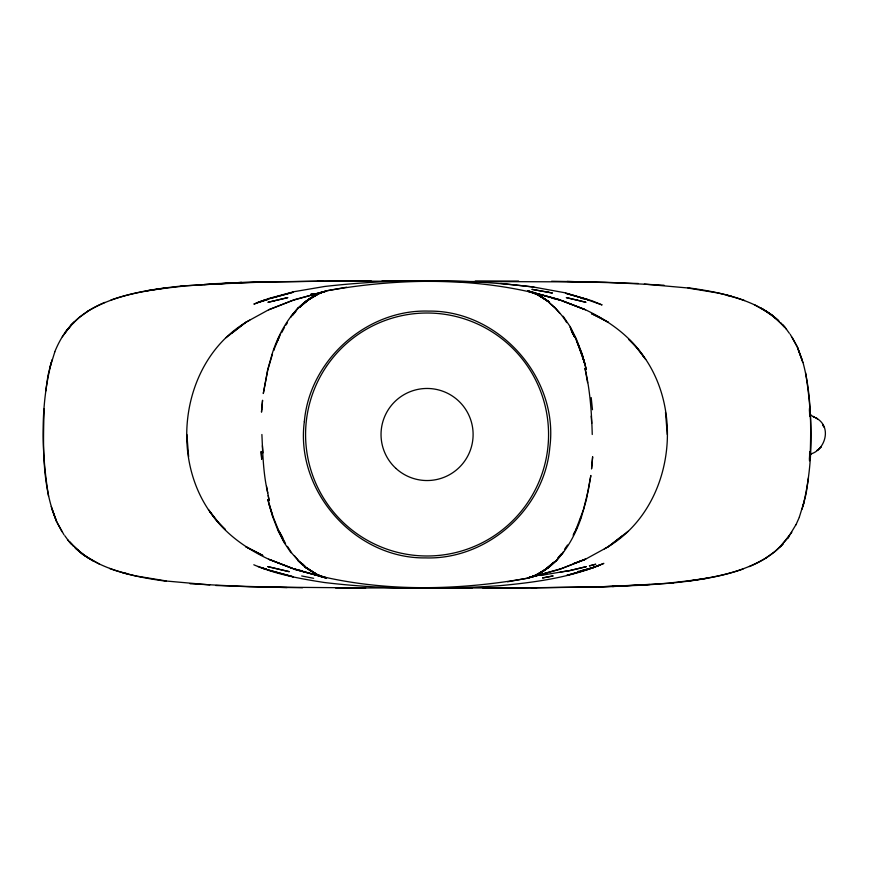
<?xml version="1.0" encoding="UTF-8"?>
<svg xmlns="http://www.w3.org/2000/svg" width="869" height="869" viewBox="0 0 869 869"><rect width="100%" height="100%" fill="white"/><g stroke="black" fill="none" stroke-linecap="round" stroke-linejoin="round"><path stroke-width="1.3" d="M261.895 434.5C262.786 454.074 263.253 473.757 267.739 492.897M592.245 434.5C591.637 412.221 590.051 390.018 585 368.26L587.585 382.642M809.484 459.397L809.723 451.532M809.463 460.809L809.821 451.989M44.145 408.854C43.026 446.655 41.821 486.303 56.724 521.845L51.249 506.475M809.995 460.146C811.255 427.559 811.537 394.244 803.01 362.525M208.451 509.56L218.564 522.649L225.419 529.677C165.295 473.605 176.635 360.255 249.74 320.14M645.7 359.44L635.587 346.351L628.732 339.323C688.845 395.395 677.516 508.745 604.411 548.86M809.789 451.663L809.582 454.118M45.677 391.202L47.98 375.582L51.097 362.71M808.463 477.798L806.16 493.418L803.043 506.29M49.75 368.163L54.823 351.88M799.328 517.12L804.39 500.837M52.053 359.799C40.246 404.031 41.256 451.304 48.555 496.242M272.475 353.922L267.728 370.248L263.296 393.527L267.728 369.521L272.627 352.358C281.295 325.994 298.925 298.11 327.341 290.659C395.46 278.721 467.011 276.929 534.544 293.005L529.732 291.397M802.087 509.201C813.981 464.969 812.852 417.696 805.585 372.747M575.951 529.59L583.544 509.43L588.313 490.083L590.855 475.473L586.412 499.479L581.524 516.642C572.856 543.006 555.226 570.89 526.799 578.341C458.68 590.279 387.129 592.071 319.607 575.995L324.419 577.603M273.659 350.359L274.028 349.425M580.123 519.575L580.926 517.533M273.713 350.261L278.699 338.204L277.037 341.81M54.758 351.858C59.255 340.746 65.533 330.057 74.462 321.932L70.747 325.549L62.307 336.77M795.939 524.843L799.393 517.142M575.452 530.796L577.103 527.19M277.971 339.812L279.318 336.9M576.18 529.188L573.67 534.576L574.561 532.686M795.841 524.854L788.02 537.813L779.689 547.068M279.145 337.259L280.47 334.424M281.632 332.718L284.565 327.244M573.106 535.185L574.865 531.893M809.604 455.508L811.364 453.466L810.777 453.944C824.735 450.359 832.687 426.907 815.991 417.924L817.555 418.804L811.983 415.947L809.615 413.503M285.89 325.071L287.378 322.91M564.524 549.338L567.511 545.015M791.833 532.23L780.471 546.503M292.603 315.338L295.775 311.602M557.583 558.332L561.537 553.662M304.269 302.988L299.664 307.246L309.592 298.893L302.716 304.422M553.488 562.601L544.559 570.107L554.487 561.754M549.871 566.012L551.424 564.578M231.849 333.142L245.818 322.29L268.608 309.809L294.776 299.566L326.049 291.256L319.499 293.059L321.172 292.462L305.671 301.413M622.302 535.858L608.322 546.71L585.543 559.191L559.364 569.434L529.732 577.603L538.563 573.888L548.469 567.587M226.092 337.672L245.818 322.29M608.322 546.71L628.059 531.328M308.669 299.599L318.021 293.918L304.606 302.282L297.622 308.614L290.572 317.174L298.024 308.158L297.622 308.614L311.265 297.556L304.269 302.705M545.482 569.401L536.13 575.082L549.534 566.718L556.518 560.386L563.568 551.826L556.117 560.842L556.518 560.386L542.886 571.444L549.881 566.295M88.008 311.178L79.253 317.467L70.747 325.549C80.046 315.219 92.06 307.669 104.845 302.401M766.132 557.822L774.887 551.533L783.404 543.451C774.094 553.792 762.091 561.331 749.295 566.599M312.08 297.274L321.172 292.462M542.071 571.726L532.979 576.538M310.744 297.948L316.501 294.591L315.588 295.112M543.397 571.052L537.639 574.409L538.563 573.888M87.324 311.58C115.935 293.907 150.424 289.757 183.174 286.173M766.816 557.42C738.216 575.093 703.716 579.243 670.977 582.827M594.407 567.109L600.457 564.807L590.333 568.63L603.846 563.384C571.161 577.516 535.445 582.328 500.251 585.641C441.821 589.584 382.957 589.497 324.756 582.556L324.289 582.502C300.359 578.743 276.168 574.463 253.813 564.774M268.608 309.809L294.776 299.566M559.364 569.434L585.543 559.191L573.953 563.427L576.038 562.699M577.07 562.33L585.543 559.191M258.723 302.249L264.046 300.294L253.889 304.107L268.445 298.588L293.885 291.712L324.832 286.444C394.059 278.656 464.307 278.58 533.479 287.02L564.98 292.777L591.908 300.761L602.087 304.932L587.096 299.653M111.058 299.979C133.967 291.908 158.169 288.486 182.229 285.955L241.408 282.436L181.089 286.097M743.082 569.021C720.184 577.092 695.982 580.514 671.911 583.045L612.743 586.564M268.76 299.012L258.147 302.434L267.033 299.664M594.972 566.914L584.707 570.053L595.569 566.827L581.394 570.737M257.528 302.521L267.804 299.425M578.808 572.03L588.031 569.304L566.773 575.408L577.559 572.399M270.52 298.393L293.364 292.18L267.891 299.142M320.639 292.505L321.628 292.212M532.512 576.788L528.102 577.744L533.501 576.495M294.374 299.924L321.356 292.299M532.795 576.701L559.766 569.076M577.918 571.541L585.717 569.825L580.611 570.922M326.418 290.865L346.557 287.215M527.733 578.135L507.594 581.785M560.027 572.182L566.86 571.02L544.222 574.833M146.198 290.854L166.218 287.856M687.922 581.144L707.942 578.146M535.641 575.636L543.994 574.648L532.512 575.984M320.161 293.179L310.82 294.254L321.573 293.016M673.062 582.903L643.82 585.163L595.048 586.977L531.372 587.879M204.106 284.478L269.303 281.806M650.034 584.522L599.132 586.857M210.32 283.837L259.103 282.023L322.779 281.121M317.413 281.263L371.313 281.067M536.738 587.737L482.838 587.933M590.898 281.936L332.675 281.045L240.822 282.447L241.408 282.697M475.256 281.035L518.608 281.045M335.532 587.955L521.465 587.955L613.329 586.553L612.743 586.303M381.969 281.035L427.07 281.056M427.07 587.944L472.171 587.965M365.686 587.933L263.242 587.064M551.587 281.252L604.965 282.186L664.079 285.238M302.553 587.748L249.175 586.814L190.061 583.762M567.099 281.426L638.367 283.5M287.052 587.574L215.773 585.5M644.374 284.109L687.042 287.9L716.469 292.744M209.766 584.902L167.109 581.1L137.682 576.256M500.587 283.424L533.957 287.063M687.813 287.758C707.04 290.355 726.288 293.831 744.548 300.533M166.327 581.242C147.111 578.645 127.862 575.169 109.592 568.467M301.684 575.962L313.644 578.309M717.294 292.799L731.405 296.22M136.857 576.201L122.746 572.78M581.079 298.252L585.836 299.262M537.639 294.591L542.169 297.328L537.639 294.591L527.646 291.05L537.639 294.591L549.012 301.869L540.16 296.014L532.979 292.462L537.737 294.754M322.964 577.125L326.494 577.95L316.501 574.409L305.138 567.131L316.501 574.409L326.418 578.135L316.501 574.409L305.16 567.175M552.347 298.241L560.179 300.098M293.961 568.902L301.836 570.77M726.962 295.384C746.015 299.957 764.926 307.832 779.363 321.411M127.189 573.616C112.155 570.118 97.589 564.296 84.738 555.693L99.338 564.057M532.545 292.277L559.766 299.924L528.102 291.256L559.364 299.566L585.543 309.809C608.68 320.759 630.177 335.999 644.396 357.637L643.266 356.051M321.606 576.723L294.374 569.076L326.049 577.744L294.776 569.434L268.608 559.191C245.471 548.241 223.974 533.001 209.744 511.363L210.874 512.949M565.523 293.233L587.781 299.653L566.762 293.592M266.229 569.238L261.232 567.837L266.403 569.293M531.176 291.875L527.733 290.865L534.239 292.788M319.911 576.212L321.052 576.581L315.219 573.67M257.865 566.436L266.251 569.108M585.543 309.809L561.45 300.576L584.555 309.407M268.608 559.191L292.69 568.424L269.596 559.593M754.813 304.943L769.413 313.307M316.501 574.409L307.159 568.087M760.886 307.93L771.9 315.023L778.179 320.292M93.265 561.07L82.251 553.977L75.951 548.697M763.221 309.266L776.18 318.717M543.147 297.969L548.991 301.825M766.349 311.341L771.9 315.023L785.087 327.548L782.393 324.669L784.642 327.016M87.791 557.659L77.96 550.283M543.136 298.002L546.992 300.913M547.687 301.25C554.867 307.572 561.863 314.22 566.707 322.605M304.78 566.088L302.542 564.068L306.453 567.75M304.606 566.718L318.021 575.082L304.606 566.718L298.024 560.842M83.109 554.618L69.064 541.452L71.758 544.331L69.498 541.974M83.511 554.791L74.788 547.589M551.804 305.008L554.694 307.452M303.303 564.817L299.457 561.548L301.076 563.069M549.371 302.912L551.609 304.932M294.439 555.747L299.229 561.526L292.082 553.499L287.443 546.395M780.536 322.518L786.521 329.275M67.63 539.725L73.615 546.482M554.922 307.474L559.712 313.253M785.619 328.124L789.334 333.283M64.817 535.717L68.521 540.876M563.155 316.251L569.879 326.244L576.06 338.237L581.806 353.205L586.412 369.521M290.985 552.749L284.272 542.756L278.08 530.763L272.345 515.795L267.728 499.479M790.149 334.174L796.906 346.188L792.148 337.291M62.003 531.709L57.245 522.812L64.002 534.826M570.52 329.025L574.974 337.205L570.183 327.168L573.399 333.881M282.349 537.639L285.532 543.483M797.373 347.057L802.902 362.525L797.362 347.068L802.283 360.146M280.741 535.119L283.967 541.832L277.971 529.199M575.484 338.399L580.514 350.326L584.924 364.1L581.806 353.205L586.173 369.238M278.667 530.601L272.812 516.099M51.868 508.854L56.778 521.943M581.665 353.911L576.886 341.311L584.924 364.1M267.978 499.762L273.235 517.424M269.216 504.9L272.475 515.089M268.206 495.504L269.151 500.74L266.566 486.358M591.192 397.578L592.473 409.723M667.283 434.5L665.502 412.319M186.857 434.5L188.638 456.681M261.71 458.821L261.124 451.456L261.678 459.277M591.202 416.11L591.724 423.355M262.427 445.645L262.949 452.89M809.474 408.267L809.778 416.034M809.484 409.603L809.691 416.153M304.346 421.595C295.069 491.202 355.378 558.876 425.506 557.898C487.313 559.908 544.57 509.028 549.805 447.405C559.082 377.798 498.763 310.124 428.634 311.102C366.837 309.092 309.581 359.972 304.346 421.595M261.678 409.723L261.504 412.134L262.568 400.261L261.678 409.723M592.636 456.866L591.572 468.739L592.636 456.866M65.479 332.099L64.751 333.229L66.131 331.187L65.479 332.099M789.389 535.771L788.02 537.813L789.389 535.771M326.451 366.425L324.604 369.227A121.486 121.486 0 0 0 420.661 555.823A121.486 121.486 0 0 0 535.847 380.394A121.486 121.486 0 0 0 326.451 366.425M67.391 329.579L66.424 330.85L70.802 325.734L67.391 329.579M821.346 446.579L820.01 447.904L821.346 446.579M818.783 449.23L817.175 450.327L818.783 449.23M317.304 294.146L314.122 295.808L318.304 293.646L317.304 294.146M540.029 573.192L535.836 575.354L540.029 573.192M324.039 291.582L322.964 291.875L325.136 291.376L324.039 291.582M531.176 577.125L529.015 577.624L531.176 577.125M595.613 564.274L589.464 565.86L595.613 564.274M586.195 566.675L567.099 571.226L586.195 566.675M274.169 300.783L267.913 302.336L287.845 297.611L274.169 300.783M552.945 575.962L542.669 577.928L552.945 575.962M548.556 292.277L531.893 289.344L552.445 293.038L548.556 292.277M289.181 571.65L267.858 566.653L289.181 571.65M577.57 300.239L566.295 297.611L585.999 302.303L577.57 300.239M293.298 576.81L267.837 569.858L293.298 576.81M600.403 317.869L591.431 313.6L608.322 322.29L600.403 317.869M262.72 555.4L245.818 546.71L262.72 555.4M814.394 417.109L813.004 416.425L814.351 417.098M542.202 297.187L536.13 293.918L549.534 302.282L542.202 297.187M573.649 335.108L571.52 331.274L574.952 337.541L573.649 335.108M282.631 537.726L279.199 531.459L282.631 537.726M822.65 424.398L823.769 426.766L822.65 424.398M395.971 468.445A46.035 46.035 0 0 0 472.019 444.461A46.035 46.035 0 0 0 413.231 390.594A46.035 46.035 0 0 0 395.971 468.445"/></g></svg>
